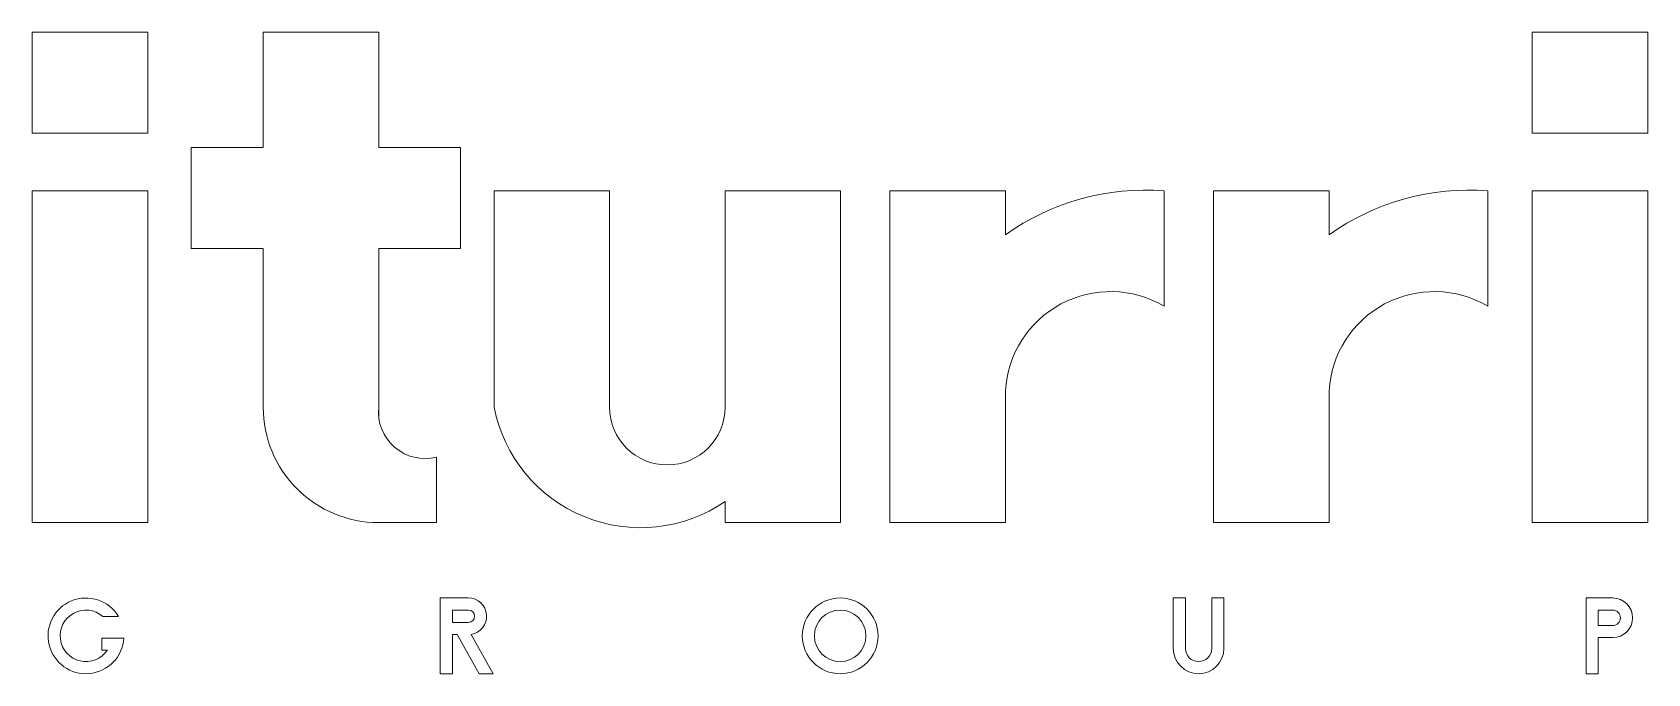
# Model space of a CAD drawing. Header units: millimetres. Extents: x 0 to 2826, y 0 to 813.
# Drawn here: x 2551.7 to 2826, y 703.7 to 812.6 of the extents above.
import ezdxf

# ---------------------------------------------------------------- set-up
doc = ezdxf.new("R2010")
doc.units = ezdxf.units.MM
doc.layers.add('SLD-0', color=179, linetype='Continuous')

msp = doc.modelspace()

# ---------------------------------------------------------------- linework, layer by layer
at = {"layer": 'SLD-0', "lineweight": 18}
for p, q in [((2551.74985997, 812.62233308), (2571.35025314, 812.62233308)), ((2551.74985997, 795.47198906), (2551.74985997, 812.62233308)), ((2571.35025314, 795.47198906), (2571.35025314, 812.62233308)), ((2590.9506463, 793.02193991), (2590.9506463, 812.62233308)), ((2590.9506463, 812.62233308), (2610.55103947, 812.62233308)), ((2610.55103947, 793.02193991), (2610.55103947, 812.62233308)), ((2806.38419217, 812.62233308), (2825.98458534, 812.62233308)), ((2806.38419217, 795.47198906), (2806.38419217, 812.62233308)), ((2825.98458534, 795.47198906), (2825.98458534, 812.62233308)), ((2551.74985997, 795.47198906), (2571.35025314, 795.47198906)), ((2806.38419217, 795.47198906), (2825.98458534, 795.47198906)), ((2578.70040057, 793.02193991), (2590.9506463, 793.02193991)), ((2578.70040057, 775.87159589), (2578.70040057, 793.02193991)), ((2610.55103947, 793.02193991), (2624.46750924, 793.02193991)), ((2624.46750924, 775.87159589), (2624.46750924, 793.02193991)), ((2551.74985997, 729.32066212), (2551.74985997, 785.67179247)), ((2571.35025314, 785.67179247), (2551.74985997, 785.67179247)), ((2571.35025314, 729.32066212), (2571.35025314, 785.67179247)), ((2630.15143264, 748.92105529), (2630.15143264, 785.67179247)), ((2649.7518258, 785.67179247), (2630.15143264, 785.67179247)), ((2649.7518258, 748.92105529), (2649.7518258, 785.67179247)), ((2688.95261214, 785.67179247), (2669.35221897, 785.67179247)), ((2669.35221897, 748.92105529), (2669.35221897, 785.67179247)), ((2688.95261214, 729.32066212), (2688.95261214, 785.67179247)), ((2697.34831638, 729.32066212), (2697.34831638, 785.67179247)), ((2716.94870954, 785.67179247), (2697.34831638, 785.67179247)), ((2716.94870954, 778.22857626), (2716.94870954, 785.67179247)), ((2743.89925015, 766.07139931), (2743.89925015, 785.67179247)), ((2752.29495439, 729.32066212), (2752.29495439, 785.67179247)), ((2771.89534756, 785.67179247), (2752.29495439, 785.67179247)), ((2771.89534756, 778.22857626), (2771.89534756, 785.67179247)), ((2798.84588816, 766.07139931), (2798.84588816, 785.67179247)), ((2806.38419217, 729.32066212), (2806.38419217, 785.67179247)), ((2825.98458534, 785.67179247), (2806.38419217, 785.67179247)), ((2825.98458534, 729.32066212), (2825.98458534, 785.67179247)), ((2578.70040057, 775.87159589), (2590.9506463, 775.87159589)), ((2590.9506463, 748.92105529), (2590.9506463, 775.87159589)), ((2610.55103947, 775.87159589), (2624.46750924, 775.87159589)), ((2610.55103947, 747.31949082), (2610.55103947, 775.87159589)), ((2716.94870954, 729.32066212), (2716.94870954, 751.69034585)), ((2771.89534756, 729.32066212), (2771.89534756, 751.69034585)), ((2669.35221897, 729.32066212), (2669.35221897, 732.90935251)), ((2621.01353176, 703.6545709), (2621.01353176, 716.5187625)), ((2621.01353176, 716.5187625), (2625.76731693, 716.5187625)), ((2745.45466389, 716.5187625), (2745.45466389, 707.94263477)), ((2745.45466389, 716.5187625), (2747.51293455, 716.5187625)), ((2747.51293455, 716.5187625), (2747.51293455, 707.94263477)), ((2751.97252097, 716.5187625), (2751.97252097, 707.94263477)), ((2751.97252097, 716.5187625), (2754.03079162, 716.5187625)), ((2754.03079162, 716.5187625), (2754.03079162, 707.94263477)), ((2820.05320958, 716.5187625), (2815.52315563, 716.5187625)), ((2815.52315563, 703.6545709), (2815.52315563, 716.5187625)), ((2815.52315563, 703.6545709), (2815.52315563, 716.5187625)), ((2563.72376719, 713.38670668), (2566.37422652, 713.38670668)), ((2623.07180242, 712.36202246), (2623.07180242, 714.46049185)), ((2623.07180242, 714.46049185), (2625.76731693, 714.46049185)), ((2817.58142629, 711.840832), (2817.58142629, 714.46049185)), ((2820.05320958, 714.46049185), (2817.58142629, 714.46049185)), ((2623.07180242, 712.36202246), (2625.76731693, 712.36202246)), ((2623.07180242, 710.3037518), (2623.88364409, 710.3037518)), ((2623.07180242, 703.6545709), (2623.07180242, 710.3037518)), ((2623.88364409, 710.3037518), (2627.61915224, 703.6545709)), ((2626.22541568, 710.33770301), (2629.97999761, 703.6545709)), ((2820.05320958, 711.840832), (2817.58142629, 711.840832)), ((2563.53078791, 709.72049088), (2567.27487704, 709.72049088)), ((2563.53078791, 707.66222022), (2563.53078791, 709.72049088)), ((2563.53078791, 707.66222022), (2564.49359817, 707.66222022)), ((2820.05320958, 709.78256135), (2817.58142629, 709.78256135)), ((2817.58142629, 703.6545709), (2817.58142629, 709.78256135)), ((2621.01353176, 703.6545709), (2623.07180242, 703.6545709)), ((2627.61915224, 703.6545709), (2629.97999761, 703.6545709)), ((2815.52315563, 703.6545709), (2817.58142629, 703.6545709))]:
    msp.add_line(p, q, dxfattribs=at)
at = {"layer": 'SLD-0', "linetype": 'Continuous', "lineweight": 18}
for p, q in [((2620.35123605, 740.45264876), (2620.35123605, 729.32066212)), ((2551.74985997, 729.32066212), (2571.35025314, 729.32066212)), ((2610.55103947, 729.32066212), (2620.35123605, 729.32066212)), ((2669.35221897, 729.32066212), (2688.95261214, 729.32066212)), ((2697.34831638, 729.32066212), (2716.94870954, 729.32066212)), ((2752.29495439, 729.32066212), (2771.89534756, 729.32066212)), ((2806.38419217, 729.32066212), (2825.98458534, 729.32066212))]:
    msp.add_line(p, q, dxfattribs=at)
at = {"layer": 'SLD-0', "lineweight": 18}
for radius in [6.4320958, 4.37382514]:
    msp.add_circle((2688.90331031, 710.0866667), radius, dxfattribs=at)
at = {"layer": 'SLD-0', "linetype": 'Continuous', "lineweight": 18}
for centre, radius, start, end in [((2740.62690776, 745.00722649), 40.79601882, 85.3992313165, 125.4790072136), ((2795.57354578, 745.00722649), 40.79601882, 85.3992313165, 125.4790072136), ((2734.7898435, 750.69910857), 17.86864886, 59.3496050505, 176.8199676444), ((2789.73648151, 750.69910857), 17.86864886, 59.3496050505, 176.8199676444)]:
    msp.add_arc(centre, radius, start, end, dxfattribs=at)
at = {"layer": 'SLD-0', "lineweight": 18}
for centre, radius, start, end in [((2610.55103947, 748.92105529), 19.60039317, 179.9999999992, 270), ((2618.41797672, 748.12027305), 7.90758838, 174.1878327209, 284.1511960428), ((2655.0090215, 753.78617759), 25.32921513, 191.0739343383, 304.4905915457), ((2659.55202239, 748.92105529), 9.80019658, 180, 0), ((2560.8532128, 710.0866667), 6.4320958, 30.8677554942, 356.7364169736), ((2625.76731693, 713.41125715), 3.10750535, 278.477260601, 90), ((2820.05320958, 713.15066193), 3.36810058, 270, 90), ((2560.8532128, 710.0866667), 4.37382514, 48.9814785962, 326.3369318845), ((2625.76731693, 713.41125715), 1.0492347, 270, 90), ((2820.05320958, 713.15066193), 1.30982992, 270, 90), ((2749.74272776, 707.94263477), 4.28806387, 180, 0), ((2749.74272776, 707.94263477), 2.22979321, 180, 0)]:
    msp.add_arc(centre, radius, start, end, dxfattribs=at)

doc.saveas('drawing.dxf')
